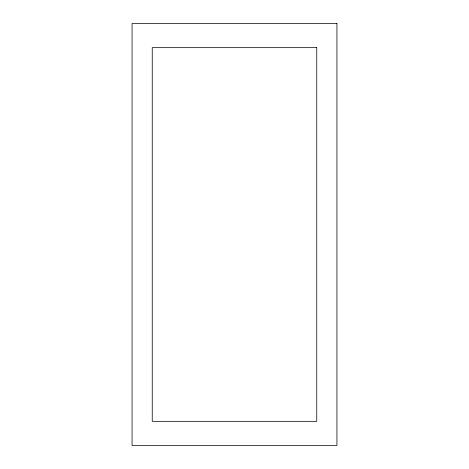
<?xml version="1.0" encoding="UTF-8"?>
<svg xmlns="http://www.w3.org/2000/svg" width="469" height="469" viewBox="0 0 469 469"><rect width="100%" height="100%" fill="white"/><g stroke="black" fill="none" stroke-linecap="round" stroke-linejoin="round"><path stroke-width="0.7" d="M336.93 23.45L132.07 23.45L132.07 445.55L336.93 445.55L336.93 23.45M316.757 47.662L152.243 47.662L152.243 421.338L316.757 421.338L316.757 47.662"/></g></svg>
